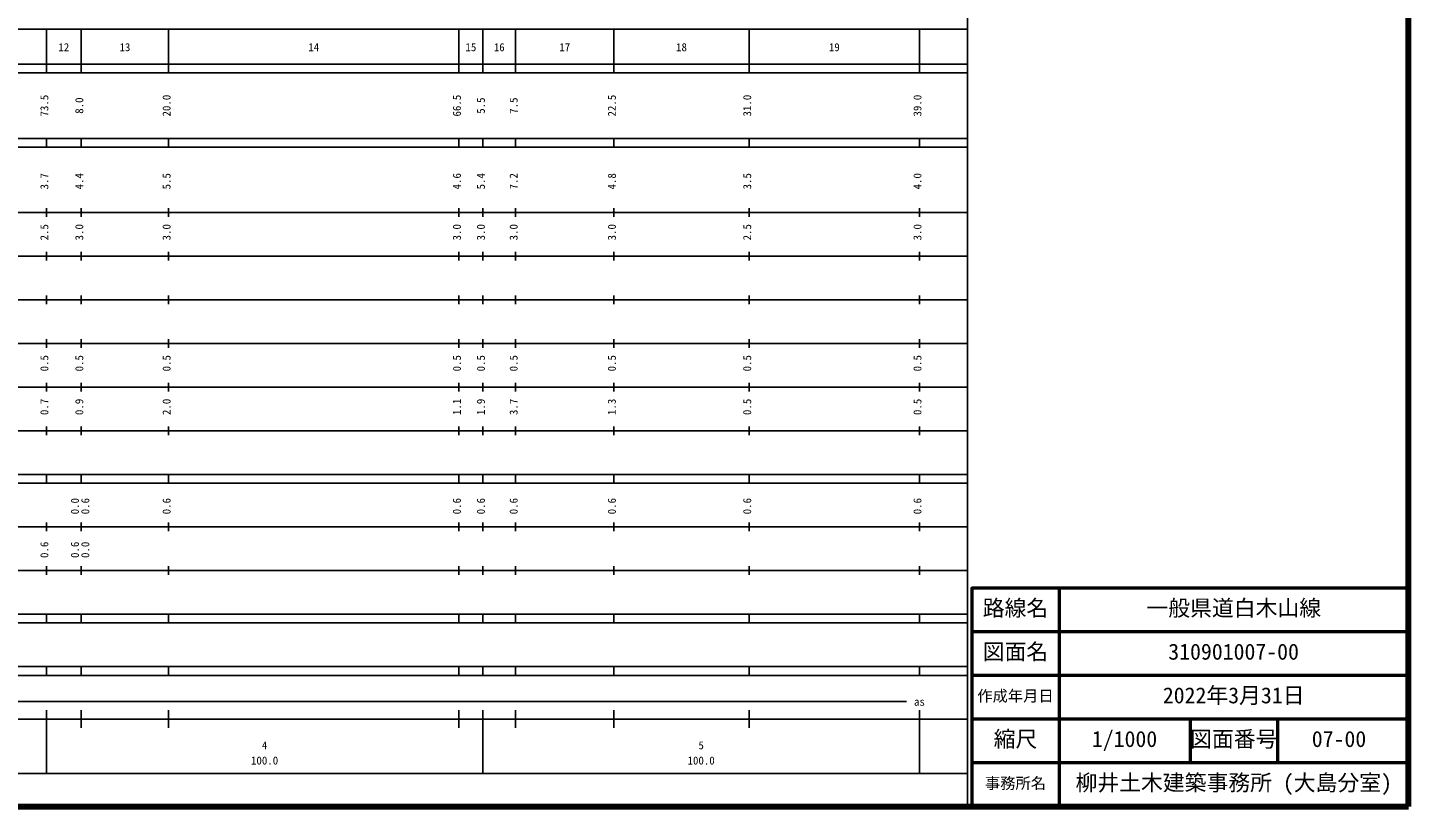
# Model space of a CAD drawing. Units: millimetres on the paper, enlarged 1000 times. Extents: x 40000 to 680000, y 20000 to 380000.
# Drawn here: x 363708 to 680000, y 20000 to 198357 of the extents above; entities that cross this region are included whole.
import ezdxf
from ezdxf.enums import TextEntityAlignment as Align

# ---------------------------------------------------------------- set-up
doc = ezdxf.new("R2010")
doc.units = ezdxf.units.MM
doc.header["$LTSCALE"] = 1000
for name, color, linetype, lineweight in [('M-TTL', 2, 'Continuous', 140), ('M-TTL-BAND', 7, 'Continuous', 25), ('M-TTL-FRAM', 2, 'Continuous', 50), ('M-TTL-LINE', 7, 'Continuous', 50)]:
    doc.layers.add(name, color=color, linetype=linetype, lineweight=lineweight)
doc.layers.add('M-TTL-TXT', color=7, linetype='Continuous')
doc.styles.add('ＭＳ ゴシック', font='')
doc.styles.get('ＭＳ ゴシック').set_extended_font_data('MS Gothic')

msp = doc.modelspace()

# ---------------------------------------------------------------- linework, layer by layer
at = {"layer": 'M-TTL'}
for p, q in [((680000, 20000), (680000, 380000)), ((40000, 20000), (680000, 20000))]:
    msp.add_line(p, q, dxfattribs=at)
at = {"layer": 'M-TTL-BAND'}
for p, q in [((579000, 20000), (579000, 370000)), ((68000, 198000), (579000, 198000)), ((368000, 188000), (368000, 198000)), ((376000, 188000), (376000, 198000)), ((396000, 188000), (396000, 198000)), ((462500, 188000), (462500, 198000)), ((468000, 188000), (468000, 198000)), ((475500, 188000), (475500, 198000)), ((498000, 188000), (498000, 198000)), ((529000, 188000), (529000, 198000)), ((568000, 188000), (568000, 198000)), ((40000, 190000), (579000, 190000)), ((40000, 188000), (579000, 188000)), ((40000, 173000), (579000, 173000)), ((40000, 171000), (579000, 171000)), ((368000, 171000), (368000, 173000)), ((376000, 171000), (376000, 173000)), ((396000, 171000), (396000, 173000)), ((462500, 171000), (462500, 173000)), ((468000, 171000), (468000, 173000)), ((475500, 171000), (475500, 173000)), ((498000, 171000), (498000, 173000)), ((529000, 171000), (529000, 173000)), ((568000, 171000), (568000, 173000)), ((40000, 156000), (579000, 156000)), ((368000, 155000), (368000, 157000)), ((376000, 155000), (376000, 157000)), ((396000, 155000), (396000, 157000)), ((462500, 155000), (462500, 157000)), ((468000, 155000), (468000, 157000)), ((475500, 155000), (475500, 157000)), ((498000, 155000), (498000, 157000)), ((529000, 155000), (529000, 157000)), ((568000, 155000), (568000, 157000)), ((46000, 146000), (579000, 146000)), ((368000, 145000), (368000, 147000)), ((376000, 145000), (376000, 147000)), ((396000, 145000), (396000, 147000)), ((462500, 145000), (462500, 147000)), ((468000, 145000), (468000, 147000)), ((475500, 145000), (475500, 147000)), ((498000, 145000), (498000, 147000)), ((529000, 145000), (529000, 147000)), ((568000, 145000), (568000, 147000)), ((368000, 135000), (368000, 137000)), ((376000, 135000), (376000, 137000)), ((396000, 135000), (396000, 137000)), ((462500, 135000), (462500, 137000)), ((468000, 135000), (468000, 137000)), ((475500, 135000), (475500, 137000)), ((498000, 135000), (498000, 137000)), ((529000, 135000), (529000, 137000)), ((568000, 135000), (568000, 137000)), ((52000, 136000), (579000, 136000)), ((368000, 125000), (368000, 127000)), ((376000, 125000), (376000, 127000)), ((396000, 125000), (396000, 127000)), ((462500, 125000), (462500, 127000)), ((468000, 125000), (468000, 127000)), ((475500, 125000), (475500, 127000)), ((498000, 125000), (498000, 127000)), ((529000, 125000), (529000, 127000)), ((568000, 125000), (568000, 127000)), ((46000, 126000), (579000, 126000)), ((52000, 116000), (579000, 116000)), ((368000, 115000), (368000, 117000)), ((376000, 115000), (376000, 117000)), ((396000, 115000), (396000, 117000)), ((462500, 115000), (462500, 117000)), ((468000, 115000), (468000, 117000)), ((475500, 115000), (475500, 117000)), ((498000, 115000), (498000, 117000)), ((529000, 115000), (529000, 117000)), ((568000, 115000), (568000, 117000)), ((46000, 106000), (579000, 106000)), ((368000, 105000), (368000, 107000)), ((376000, 105000), (376000, 107000)), ((396000, 105000), (396000, 107000)), ((462500, 105000), (462500, 107000)), ((468000, 105000), (468000, 107000)), ((475500, 105000), (475500, 107000)), ((498000, 105000), (498000, 107000)), ((529000, 105000), (529000, 107000)), ((568000, 105000), (568000, 107000)), ((40000, 96000), (579000, 96000)), ((368000, 94000), (368000, 96000)), ((376000, 94000), (376000, 96000)), ((396000, 94000), (396000, 96000)), ((462500, 94000), (462500, 96000)), ((468000, 94000), (468000, 96000)), ((475500, 94000), (475500, 96000)), ((498000, 94000), (498000, 96000)), ((529000, 94000), (529000, 96000)), ((568000, 94000), (568000, 96000)), ((40000, 94000), (579000, 94000)), ((49000, 84000), (579000, 84000)), ((368000, 83000), (368000, 85000)), ((376000, 83000), (376000, 85000)), ((396000, 83000), (396000, 85000)), ((462500, 83000), (462500, 85000)), ((468000, 83000), (468000, 85000)), ((475500, 83000), (475500, 85000)), ((498000, 83000), (498000, 85000)), ((529000, 83000), (529000, 85000)), ((568000, 83000), (568000, 85000)), ((40000, 74000), (579000, 74000)), ((368000, 73000), (368000, 75000)), ((376000, 73000), (376000, 75000)), ((396000, 73000), (396000, 75000)), ((462500, 73000), (462500, 75000)), ((468000, 73000), (468000, 75000)), ((475500, 73000), (475500, 75000)), ((498000, 73000), (498000, 75000)), ((529000, 73000), (529000, 75000)), ((568000, 73000), (568000, 75000)), ((40000, 64000), (579000, 64000)), ((368000, 62000), (368000, 64000)), ((376000, 62000), (376000, 64000)), ((396000, 62000), (396000, 64000)), ((462500, 62000), (462500, 64000)), ((468000, 62000), (468000, 64000)), ((475500, 62000), (475500, 64000)), ((498000, 62000), (498000, 64000)), ((529000, 62000), (529000, 64000)), ((568000, 62000), (568000, 64000)), ((40000, 62000), (579000, 62000)), ((40000, 52000), (579000, 52000)), ((368000, 50000), (368000, 52000)), ((376000, 50000), (376000, 52000)), ((396000, 50000), (396000, 52000)), ((462500, 50000), (462500, 52000)), ((468000, 50000), (468000, 52000)), ((475500, 50000), (475500, 52000)), ((498000, 50000), (498000, 52000)), ((529000, 50000), (529000, 52000)), ((568000, 50000), (568000, 52000)), ((40000, 50000), (579000, 50000)), ((71000, 44000), (565000, 44000)), ((368000, 27500), (368000, 42000)), ((376000, 38000), (376000, 42000)), ((396000, 38000), (396000, 42000)), ((462500, 38000), (462500, 42000)), ((468000, 27500), (468000, 42000)), ((475500, 38000), (475500, 42000)), ((498000, 38000), (498000, 42000)), ((529000, 38000), (529000, 42000)), ((568000, 27500), (568000, 42000)), ((40000, 40000), (579000, 40000)), ((68000, 27500), (579000, 27500))]:
    msp.add_line(p, q, dxfattribs=at)
at = {"layer": 'M-TTL-FRAM'}
msp.add_lwpolyline([(680000, 70000), (580000, 70000), (580000, 20000)], dxfattribs=at)
at = {"layer": 'M-TTL-LINE'}
for p, q in [((600000, 70000), (600000, 20000)), ((680000, 60000), (580000, 60000)), ((680000, 50000), (580000, 50000)), ((680000, 40000), (580000, 40000)), ((630000, 40000), (630000, 30000)), ((650000, 40000), (650000, 30000)), ((680000, 30000), (580000, 30000))]:
    msp.add_line(p, q, dxfattribs=at)

# ---------------------------------------------------------------- texts
at = {"layer": 'M-TTL-BAND', "style": 'ＭＳ ゴシック'}
for s, p in [('12', (370750, 192405)), ('13', (384750, 192405)), ('14', (428000, 192405)), ('15', (464000, 192405)), ('16', (470500, 192405)), ('17', (485500, 192405)), ('18', (512250, 192405)), ('19', (547250, 192405)), ('as', (566750, 42500)), ('4', (417375, 32523)), ('5', (517375, 32523)), ('100.0', (414875, 29033)), ('100.0', (514875, 29033))]:
    msp.add_text(s, height=1833, dxfattribs=at).set_placement(p, align=Align.BOTTOM_LEFT)
for s, p in [('73.5', (369000, 178000)), ('8.0', (377000, 178625)), ('20.0', (397000, 178000)), ('66.5', (463500, 178000)), ('5.5', (469000, 178625)), ('7.5', (476500, 178625)), ('22.5', (499000, 178000)), ('31.0', (530000, 178000)), ('39.0', (569000, 178000)), ('3.7', (369000, 161299)), ('4.4', (377000, 161299)), ('5.5', (397000, 161299)), ('4.6', (463500, 161299)), ('5.4', (469000, 161299)), ('7.2', (476500, 161299)), ('4.8', (499000, 161299)), ('3.5', (530000, 161299)), ('4.0', (569000, 161299)), ('2.5', (369000, 149625)), ('3.0', (377000, 149625)), ('3.0', (397000, 149625)), ('3.0', (463500, 149625)), ('3.0', (469000, 149625)), ('3.0', (476500, 149625)), ('3.0', (499000, 149625)), ('2.5', (530000, 149625)), ('3.0', (569000, 149625)), ('0.5', (369000, 119625)), ('0.5', (377000, 119625)), ('0.5', (397000, 119625)), ('0.5', (463500, 119625)), ('0.5', (469000, 119625)), ('0.5', (476500, 119625)), ('0.5', (499000, 119625)), ('0.5', (530000, 119625)), ('0.5', (569000, 119625)), ('0.7', (369000, 109625)), ('0.9', (377000, 109625)), ('2.0', (397000, 109625)), ('1.1', (463500, 109625)), ('1.9', (469000, 109625)), ('3.7', (476500, 109625)), ('1.3', (499000, 109625)), ('0.5', (530000, 109625)), ('0.5', (569000, 109625)), ('0.0', (376000, 86889)), ('0.6', (378370, 86889)), ('0.6', (397000, 86889)), ('0.6', (463500, 86889)), ('0.6', (469000, 86889)), ('0.6', (476500, 86889)), ('0.6', (499000, 86889)), ('0.6', (530000, 86889)), ('0.6', (569000, 86889)), ('0.6', (369000, 76889)), ('0.6', (376000, 76889)), ('0.0', (378370, 76889))]:
    msp.add_text(s, height=1833, rotation=90, dxfattribs=at).set_placement(p, align=Align.BOTTOM_LEFT)
at = {"layer": 'M-TTL-TXT', "style": 'ＭＳ ゴシック'}
for s, height, p in [('路線名', 3666, (582500, 62500)), ('一般県道白木山線', 3666, (620000, 62500)), ('図面名', 3666, (582500, 52500)), ('310901007-00', 3666, (625000, 52500)), ('2022年3月31日', 3666, (623750, 42500)), ('作成年月日', 2566, (581250, 43250)), ('縮尺', 3666, (585000, 32500)), ('1/1000', 3666, (607500, 32500)), ('図面番号', 3666, (630000, 32500)), ('07-00', 3666, (657875, 32500)), ('事務所名', 2566, (583000, 23250)), ('柳井土木建築事務所 (大島分室)', 3666, (603750, 22500))]:
    msp.add_text(s, height=height, dxfattribs=at).set_placement(p, align=Align.BOTTOM_LEFT)

doc.saveas('drawing.dxf')
